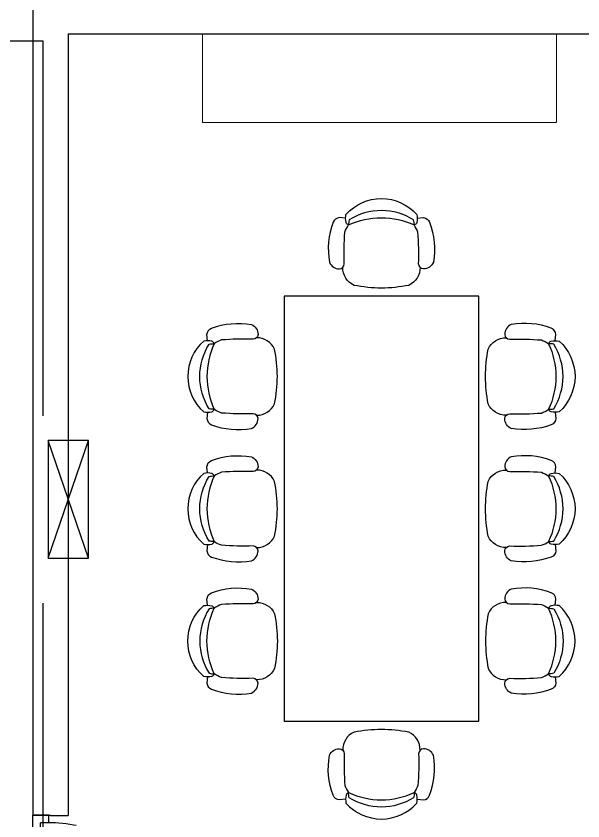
# Model space of a CAD drawing. Header units: inches. Extents: x 482566 to 494966, y -26460 to -22226.
# Drawn here: x 487789.2 to 487933.2, y -23880.7 to -23676.2 of the extents above; entities that cross this region are included whole.
import ezdxf

# ---------------------------------------------------------------- set-up
doc = ezdxf.new("R2010")
doc.units = ezdxf.units.IN
doc.header["$LTSCALE"] = 15
doc.header["$MEASUREMENT"] = 0
doc.linetypes.add('DASHED', pattern=[0.75, 0.5, -0.25])
doc.linetypes.add('TRATTEGGIATA2', pattern=[9.525, 6.35, -3.175])
doc.layers.add('A-furniture', color=50, linetype='Continuous', lineweight=9)
for name, color, linetype in [('I-DOORS', 104, 'Continuous'), ('I-FURN', 4, 'Continuous'), ('I-WALL-IN', 3, 'Continuous'), ('SUI GAS LINE', 30, 'TRATTEGGIATA2')]:
    doc.layers.add(name, color=color, linetype=linetype)

# ---------------------------------------------------------------- blocks, each defined once
blk = doc.blocks.new('gwraghe')
at = {"linetype": 'ByBlock'}
for points in [[(218.7, -117.2, 0.299055), (154.5, -15.4, 0.045852), (0, 0, 0.045852), (-154.5, -15.4, 0.299055), (-218.7, -117.2)], [(-202.2, -394.4), (-237.6, -397.9, -0.28495), (-272.3, -371.7, -0.135714), (-293.4, -145.9, -0.303307), (-237.3, -109, -0.392328), (-210, -137.2, 0.028942), (-206.2, -315.5, 0.074155), (-185, -356.5)], [(202.2, -394.4), (237.6, -397.9, 0.28495), (272.3, -371.7, 0.135714), (293.4, -145.9, 0.303307), (237.3, -109, 0.392328), (210, -137.2, -0.028942), (206.2, -315.5, -0.074155), (185, -356.5)], [(-185, -356.5, 0.108081), (0, -397.2, 0.108081), (185, -356.5)]]:
    blk.add_lwpolyline(points, format="xyb", dxfattribs=at)
blk.add_lwpolyline([(0, -505.6, 0.214073), (200, -415.6, 0.112734), (199.4, -370.4, 0.249489), (185, -356.5, -0.087262), (182, -385.4, -0.141042), (0, -437.8, -0.141042), (-182, -385.4, -0.087262), (-185, -356.5, 0.249489), (-199.4, -370.4, 0.112734), (-200, -415.6, 0.214073)], format="xyb", close=True, dxfattribs=at)
blk = doc.blocks.new('geriafguaoijio')
at = {"linetype": 'ByBlock'}
blk.add_lwpolyline([(550, -2400), (550, 0), (-550, 0), (-550, -2400)], close=True, dxfattribs=at)
at = {"linetype": 'ByBlock', "xscale": -1}
for p, rotation in [((0, 46.1), 180), ((587.6, -453), 90), ((587.6, -1200), 90), ((-587.6, -1947), 270)]:
    blk.add_blockref('gwraghe', p, dxfattribs=dict(at, rotation=rotation))
at = {"linetype": 'ByBlock'}
for p, rotation in [((-587.6, -453), 270), ((-587.6, -1200), 270), ((587.6, -1947), 90)]:
    blk.add_blockref('gwraghe', p, dxfattribs=dict(at, rotation=rotation))
blk.add_blockref('gwraghe', (0, -2446.1), dxfattribs=at)
blk = doc.blocks.new('door 1')
for p, q in [((85.7, 0), (0, 0)), ((0, -90), (0, 0)), ((85.7, -42.9), (85.7, 0)), ((814.3, 0), (900, 0)), ((814.3, -42.9), (814.3, 0)), ((900, -90), (900, 0)), ((85.7, -42.9), (42.9, -42.9)), ((42.9, -90), (42.9, -42.9)), ((42.9, -90), (42.9, -42.9)), ((814.3, -42.9), (857.1, -42.9)), ((857.1, -90), (857.1, -42.9)), ((857.1, -90), (857.1, -42.9)), ((42.9, -90), (0, -90)), ((42.9, -90), (42.9, -910.9)), ((42.9, -90), (85.7, -90)), ((85.7, -90), (85.7, -909.2)), ((857.1, -90), (900, -90)), ((857.1, -90), (857.1, -90)), ((-21.4, -652.1), (-21.4, -748.5)), ((0, -652.1), (-21.4, -652.1)), ((0, -652.1), (0, -737.8)), ((128.6, -652.1), (128.6, -737.8)), ((128.6, -652.1), (150, -652.1)), ((150, -652.1), (150, -748.5)), ((32.1, -727.1), (32.1, -780.7)), ((42.9, -727.1), (32.1, -727.1)), ((85.7, -727.1), (96.4, -727.1)), ((96.4, -727.1), (96.4, -780.7)), ((32.1, -737.8), (0, -737.8)), ((32.1, -770), (0, -770)), ((96.4, -737.8), (128.6, -737.8)), ((96.4, -770), (128.6, -770)), ((42.9, -780.7), (32.1, -780.7)), ((85.7, -780.7), (96.4, -780.7))]:
    blk.add_line(p, q)
at = {"linetype": 'DASHED', "ltscale": 50}
blk.add_arc((32.1, -85.7), 825.3, 270.745, 1.3972, dxfattribs=at)
for centre, start, end in [((0, -748.5), 180, 270), ((128.6, -748.5), 270, 0)]:
    blk.add_arc(centre, 21.4, start, end)
blk = doc.blocks.new('pivot door')
blk.add_line((-188253.1, -329835.2), (-188265.1, -329835.2))
at = {"layer": 'I-DOORS', "rotation": 180}
blk.add_blockref('door 1', (-188253.1, -329835.2), dxfattribs=at)

msp = doc.modelspace()

# ---------------------------------------------------------------- linework, layer by layer
at = {"ltscale": 3}
for p, q in [((487807.61, -23784.07), (487797.39, -23784.07)), ((487797.39, -23784.07), (487797.39, -23813.93)), ((487807.61, -23813.93), (487797.39, -23784.07)), ((487797.39, -23784.07), (487797.39, -23813.93)), ((487797.39, -23813.93), (487807.61, -23784.07)), ((487807.61, -23813.93), (487807.61, -23784.07)), ((487797.39, -23813.93), (487807.61, -23813.93))]:
    msp.add_line(p, q, dxfattribs=at)
at = {"layer": 'A-furniture', "elevation": 6.93}
msp.add_lwpolyline([(487836.54, -23703.22), (487926.54, -23703.22), (487926.54, -23680.72), (487836.54, -23680.72)], close=True, dxfattribs=at)
at = {"layer": 'I-WALL-IN'}
for p, q in [((487793.45, -23671.72, 6.93), (487793.45, -23879.31, 6.93)), ((487802.45, -23680.72, 6.93), (487802.45, -23879.31, 6.93)), ((487802.45, -23680.72, 6.93), (487999.24, -23680.72, 6.93)), ((487797.95, -23879.31, 6.93), (487793.45, -23879.31, 6.93)), ((487797.95, -23879.31, 6.93), (487802.45, -23879.31, 6.93))]:
    msp.add_line(p, q, dxfattribs=at)
at = {"layer": 'SUI GAS LINE'}
for p, q in [((487777.5, -23682.5), (487796, -23682.5)), ((487796, -23682.5), (487796, -25231.5))]:
    msp.add_line(p, q, dxfattribs=at)

# ---------------------------------------------------------------- block references
at = {"layer": 'I-DOORS', "xscale": 0.04499999998952262, "yscale": 0.04499999998952262, "zscale": 0.04499999998952262, "rotation": 270}
msp.add_blockref('pivot door', (502636.04, -32391.17, 6.93), dxfattribs=at)
at = {"layer": 'I-FURN', "linetype": 'ByBlock', "xscale": 0.04500000025145709, "yscale": 0.04500000025145709, "zscale": 0.04500000025145709}
msp.add_blockref('geriafguaoijio', (487882.03, -23747.41, 6.93), dxfattribs=at)

doc.saveas('drawing.dxf')
